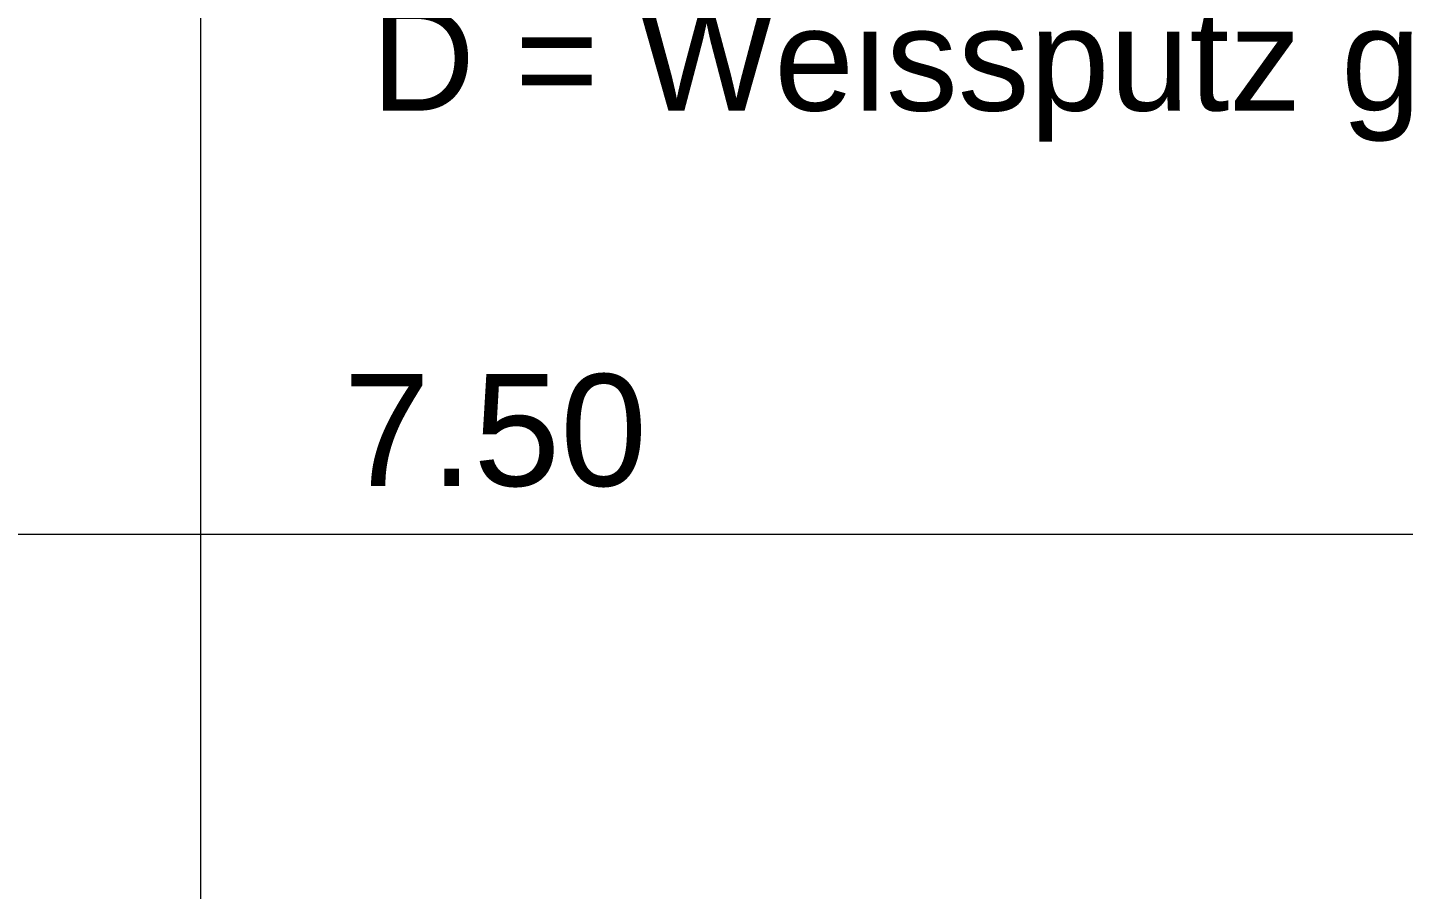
# Model space of a CAD drawing. Header units: metres. Extents: x 0.003 to 0.843, y 0.003 to 0.597.
# Drawn here: x 0.54148 to 0.57226, y 0.1829 to 0.20216 of the extents above; entities that cross this region are included whole.
import ezdxf

# ---------------------------------------------------------------- set-up
doc = ezdxf.new("R2010")
doc.units = ezdxf.units.M
doc.linetypes.add('AUSGEZOGEN', pattern=[0])
doc.layers.add('Raumbezeichnung', color=7, linetype='AUSGEZOGEN', lineweight=18)
doc.layers.add('Werkplan- Ausfuehrungsmasse', color=7, linetype='AUSGEZOGEN', lineweight=13)
doc.styles.add('ARIAL', font='ARIAL.TTF')

msp = doc.modelspace()

# ---------------------------------------------------------------- linework, layer by layer
at = {"layer": 'Werkplan- Ausfuehrungsmasse', "color": 7, "linetype": 'AUSGEZOGEN', "lineweight": 13}
msp.add_line((0.47686, 0.19084), (0.62686, 0.19084), dxfattribs=at)
msp.add_lwpolyline([(0.54536, 0.16684), (0.54536, 0.192026), (0.54536, 0.192026), (0.54536, 0.208206), (0.54536, 0.208206), (0.54536, 0.27674)], dxfattribs=at)

# ---------------------------------------------------------------- texts
at = {"layer": 'Raumbezeichnung', "color": 7, "linetype": 'AUSGEZOGEN', "lineweight": 18, "insert": (0.549172, 0.199613), "char_height": 0.0023, "width": 0.00115, "attachment_point": 7, "style": 'ARIAL'}
msp.add_mtext('D\\~=\\~Weissputz\\~gestrichen', dxfattribs=at)
at = {"layer": 'Werkplan- Ausfuehrungsmasse', "color": 7, "linetype": 'AUSGEZOGEN', "lineweight": 13, "insert": (0.548545, 0.191883), "char_height": 0.0025, "width": 0.00125, "attachment_point": 7, "style": 'ARIAL'}
msp.add_mtext('7.50', dxfattribs=at)

doc.saveas('drawing.dxf')
